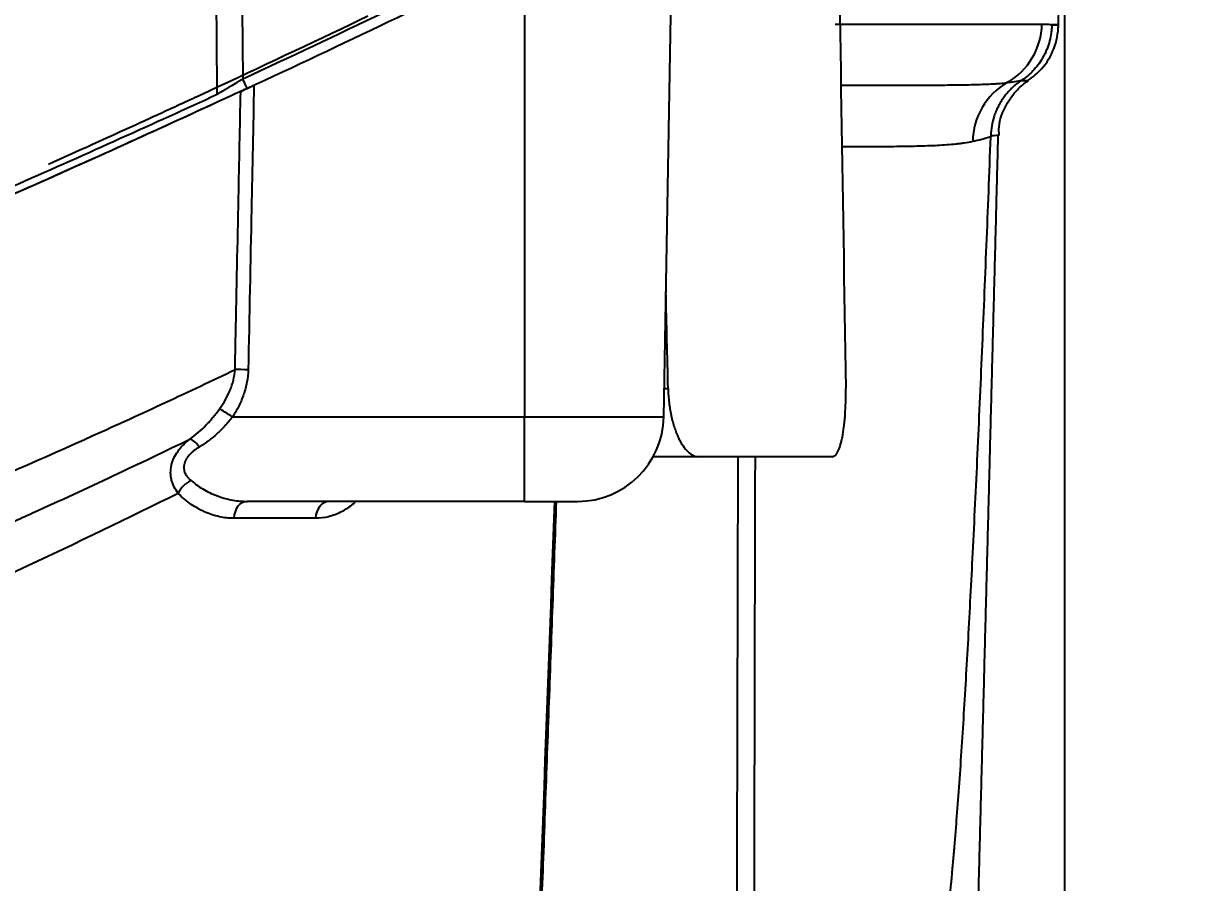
# Model space of a CAD drawing. Extents: x 86520 to 160660, y -2551 to 2752.
# Drawn here: x 88509.57 to 88543.96, y 1566.38 to 1591.36 of the extents above; entities that cross this region are included whole.
import ezdxf

# ---------------------------------------------------------------- set-up
doc = ezdxf.new("R2010")
doc.units = 0
doc.header["$LTSCALE"] = 10
doc.header["$MEASUREMENT"] = 0
doc.layers.get('DEFPOINTS').update_dxf_attribs({"linetype": 'CONTINUOUS'})
doc.layers.add('1', color=7, linetype='CONTINUOUS')
doc.dimstyles.new('경보기_스탈', dxfattribs={"dimtxt": 3.15, "dimasz": 2.5, "dimexe": 1, "dimexo": 1, "dimgap": 1, "dimtad": 1, "dimtoh": 1, "dimdec": 3, "dimzin": 1, "dimtxsty": 'STANDARD', "dimcen": 0, "dimclrd": 2, "dimclre": 2, "dimclrt": 4, "dimazin": 3, "dimtp": 0.1, "dimtm": 0.1, "dimtfac": 1, "dimtdec": 3, "dimtmove": 0, "dimatfit": 3})

# ---------------------------------------------------------------- blocks, each defined once
blk = doc.blocks.new('*D99')
at = {"layer": '1', "color": 1, "linetype": 'CONTINUOUS'}
for p, q in [((88506.677, 1673.889), (88631.642, 1673.889)), ((88626.642, 1563.462), (88626.642, 1658.889)), ((88513.52, 1548.462), (88631.642, 1548.462))]:
    blk.add_line(p, q, dxfattribs=at)
for points in [[(88624.142, 1658.889), (88629.142, 1658.889), (88626.642, 1673.889)], [(88624.142, 1563.462), (88629.142, 1563.462), (88626.642, 1548.462)]]:
    blk.add_solid(points, dxfattribs=at)
at = {"layer": 'DEFPOINTS', "color": 0, "linetype": 'CONTINUOUS'}
for p in [(88505.677, 1673.889), (88626.642, 1673.889), (88512.52, 1548.462)]:
    blk.add_point(p, dxfattribs=at)
at = {"layer": '1', "color": 2, "linetype": 'CONTINUOUS', "insert": (88616.142, 1613), "char_height": 6, "attachment_point": 5, "rotation": 90}
blk.add_mtext('{\\H2.5x;125}', dxfattribs=at)
blk = doc.blocks.new('*D457')
at = {"layer": '1', "color": 1, "linetype": 'CONTINUOUS'}
for p, q in [((88539.834, 1600.72), (88539.834, 1474)), ((88001.644, 1582), (88001.644, 1474)), ((88016.644, 1479), (88524.834, 1479))]:
    blk.add_line(p, q, dxfattribs=at)
for points in [[(88016.644, 1481.5), (88016.644, 1476.5), (88001.644, 1479)], [(88524.834, 1481.5), (88524.834, 1476.5), (88539.834, 1479)]]:
    blk.add_solid(points, dxfattribs=at)
at = {"layer": 'DEFPOINTS', "color": 0, "linetype": 'CONTINUOUS'}
for p in [(88539.834, 1601.72), (88001.644, 1583), (88539.834, 1479)]:
    blk.add_point(p, dxfattribs=at)
at = {"layer": '1', "color": 2, "linetype": 'CONTINUOUS', "insert": (88279.642, 1489.5), "char_height": 15, "attachment_point": 5}
blk.add_mtext('539', dxfattribs=at)

msp = doc.modelspace()

# ---------------------------------------------------------------- linework, layer by layer
at = {"layer": '1', "color": 7, "linetype": 'CONTINUOUS'}
for p, q in [((88528.1804, 1579.918), (88528.452, 1595.4793)), ((88524.1375, 1593.3416), (88524.1375, 1579.918)), ((88528.1948, 1580.7442), (88528.3088, 1580.7442)), ((88515.6438, 1579.918), (88524.1375, 1579.918)), ((88524.1375, 1577.4616), (88524.1375, 1579.918)), ((88524.1375, 1579.918), (88528.1804, 1579.918)), ((88529.2033, 1578.7616), (88527.8739, 1578.7616)), ((88533.077, 1578.7616), (88529.2033, 1578.7616)), ((88524.1375, 1577.4616), (88516.0727, 1577.4616)), ((88524.1375, 1577.4616), (88525.6808, 1577.4616))]:
    msp.add_line(p, q, dxfattribs=at)
msp.add_arc((88525.6808, 1579.9616), 2.5, 270, 359, dxfattribs=at)
for centre, major_axis, ratio, start_param, end_param in [((88352.4481, 1941.2933), (0, 387.7), 1, 3.5769133, 3.6003573), ((88352.4481, 1941.2881), (-388, 0), 1, 2.006117, 2.0295609), ((88537.1778, 1591.3789), (0, 2), 0.999695, 3.6615692, 4.694941), ((88515.9417, 1589.747), (-0.1265, 0.272), 0.007361, 3.1415927, 4.7282143), ((88539.1646, 1587.9076), (0.418, -1.9558), 0.999189, 3.4511138, 4.4932618), ((88516.0994, 1581.2816), (0.4999, -0.0101), 0.017449, 1.5711505, 2.4421891), ((88515.6438, 1579.9093), (0.4193, -0.2724), 0.014635, 1.5803056, 2.6840703), ((88514.682, 1578.8629), (0.2941, -0.4043), 0.225552, 1.8714811, 2.9970412), ((88514.4396, 1577.6861), (0.3549, 0.3522), 0.63688, 1.0070794, 2.1204306), ((88516.0727, 1576.9616), (0, 0.5), 0.774895, 0, 1.553343), ((88518.4611, 1576.9616), (0, 0.5), 0.806336, 0, 1.553343)]:
    msp.add_ellipse(centre, major_axis=major_axis, ratio=ratio, start_param=start_param, end_param=end_param, dxfattribs=at)
for points, degree in [([(88539.6579, 1591.2495), (88539.7468, 1596.3414), (88539.8356, 1601.4333)], 2), ([(88515.8578, 1600.4704), (88515.8858, 1596.8977), (88515.9137, 1593.3249), (88515.9417, 1589.7522)], 3), ([(88533.1951, 1598.149), (88533.2882, 1592.3474), (88533.3813, 1586.5458), (88533.4744, 1580.7442)], 3), ([(88537.6908, 1588.0664), (88537.5158, 1588.0098), (88537.341, 1587.9624), (88537.1662, 1587.9251)], 3), ([(88537.205, 1560.9607), (88537.5567, 1574.5316), (88537.9084, 1588.1024)], 2), ([(88528.3088, 1580.7442), (88528.2872, 1581.6836), (88528.2656, 1582.623), (88528.244, 1583.5624)], 3), ([(88530.4893, 1578.7616), (88528.4492, 1578.7616)], 1), ([(88530.2834, 1553.8272), (88530.3054, 1562.1386), (88530.3259, 1570.4501), (88530.3449, 1578.7616)], 3), ([(88530.8358, 1578.7616), (88530.8171, 1570.4545), (88530.7969, 1562.1473), (88530.7753, 1553.8402)], 3), ([(88524.1236, 1553.3448), (88524.4241, 1561.3835), (88524.7212, 1569.4224), (88525.0152, 1577.4614)], 3), ([(88524.1769, 1553.3349), (88524.6269, 1565.398), (88525.0649, 1577.4615)], 2), ([(88518.058, 1576.9704), (88517.2947, 1576.9704), (88516.5017, 1576.9704), (88515.6853, 1576.9704)], 3)]:
    msp.add_open_spline(points, degree=degree, dxfattribs=at)
for points, knots in [([(88515.1992, 1589.3044), (88515.1945, 1589.8938), (88515.1899, 1590.4832), (88515.1642, 1593.7388), (88515.1431, 1596.4049), (88515.1184, 1599.5375), (88515.1147, 1600.004), (88515.1111, 1600.4704)], [0, 0, 0, 0, 0.1583533, 0.1583533, 0.8746873, 0.8746873, 1, 1, 1, 1]), ([(88519.577, 1591.5743), (88518.207, 1590.9161), (88516.7553, 1590.2285), (88514.8327, 1589.334), (88514.4377, 1589.1511), (88513.6373, 1588.782), (88513.2318, 1588.5959), (88511.9993, 1588.0328), (88511.1563, 1587.6511), (88510.2919, 1587.2637)], [0, 0, 0, 0, 0.4958089, 0.4958089, 0.6218567, 0.6218567, 0.7479045, 0.7479045, 1, 1, 1, 1]), ([(88533.1688, 1591.3446), (88533.3653, 1591.3445), (88533.5407, 1591.3445), (88533.7734, 1591.3444), (88533.8458, 1591.3443), (88533.9807, 1591.3443), (88534.0431, 1591.3442), (88534.1288, 1591.3442), (88534.156, 1591.3442), (88534.2077, 1591.3442), (88534.2322, 1591.3442), (88534.3022, 1591.3441), (88534.3446, 1591.3441), (88534.4071, 1591.3441), (88534.4278, 1591.3441), (88534.4692, 1591.3441), (88534.5312, 1591.3441), (88534.7579, 1591.3441), (88534.9606, 1591.3441), (88535.2762, 1591.3441), (88535.4296, 1591.3441), (88535.8764, 1591.3441), (88536.1568, 1591.3441), (88536.6855, 1591.3441), (88536.934, 1591.3441), (88537.3987, 1591.3441), (88537.7233, 1591.3441), (88538.0114, 1591.344), (88538.1954, 1591.344), (88538.2833, 1591.344), (88538.7025, 1591.344), (88538.9723, 1591.344), (88539.1769, 1591.344)], [0, 0, 0, 0, 0.03125, 0.03125, 0.046875, 0.046875, 0.0625, 0.0625, 0.0703125, 0.0703125, 0.078125, 0.078125, 0.09375, 0.09375, 0.1015625, 0.1015625, 0.109375, 0.125, 0.1875, 0.1875, 0.25, 0.25, 0.375, 0.375, 0.5, 0.5, 0.625, 0.6875, 0.6875, 0.75, 0.75, 1, 1, 1, 1]), ([(88539.4654, 1591.3251), (88539.4647, 1591.2856), (88539.4624, 1591.2363), (88539.4582, 1591.1871), (88539.4569, 1591.1723), (88539.4564, 1591.1674), (88539.4554, 1591.1574), (88539.4528, 1591.1326), (88539.4498, 1591.1078), (88539.4363, 1591.0092), (88539.4054, 1590.8538), (88539.3564, 1590.7032), (88539.3201, 1590.6106), (88539.3125, 1590.5921), (88539.2968, 1590.5554), (88539.2887, 1590.5371), (88539.2635, 1590.4827), (88539.2456, 1590.4471), (88539.1893, 1590.3423), (88539.1062, 1590.2079), (88539.0077, 1590.0838), (88538.9278, 1589.9947), (88538.9001, 1589.9656), (88538.8434, 1589.9096), (88538.8143, 1589.8825), (88538.725, 1589.8042), (88538.6627, 1589.7557), (88538.5975, 1589.711)], [0, 0, 0, 0, 0.0625, 0.078125, 0.078125, 0.0859375, 0.0859375, 0.09375, 0.125, 0.125, 0.25, 0.375, 0.375, 0.40625, 0.40625, 0.4375, 0.4375, 0.5, 0.5, 0.625, 0.75, 0.75, 0.8125, 0.8125, 0.875, 0.875, 1, 1, 1, 1]), ([(88538.7641, 1589.7085), (88538.9192, 1589.8051), (88539.226, 1590.0586), (88539.564, 1590.6262), (88539.6508, 1591.0718), (88539.6572, 1591.3171)], [0, 0, 0, 0, 0.2780886, 0.6316607, 1, 1, 1, 1]), ([(88539.1769, 1591.344), (88539.2358, 1591.344), (88539.2893, 1591.3431), (88539.3855, 1591.3376), (88539.4282, 1591.3329), (88539.4654, 1591.3251)], [0, 0, 0, 0, 0.5, 0.5, 1, 1, 1, 1]), ([(88539.4651, 1591.3244), (88539.53, 1591.3249), (88539.5785, 1591.3247), (88539.6431, 1591.3243), (88539.6592, 1591.3241), (88539.6591, 1591.3238), (88539.5943, 1591.3236), (88539.4651, 1591.3244)], [0, 0, 0, 0, 0.25, 0.25, 0.5, 0.5, 1, 1, 1, 1]), ([(88515.1992, 1589.3044), (88515.2485, 1589.3342), (88515.302, 1589.3665), (88515.3877, 1589.4183), (88515.4173, 1589.4361), (88515.4629, 1589.4636), (88515.4783, 1589.4729), (88515.5096, 1589.4918), (88515.5255, 1589.5014), (88515.6053, 1589.5494), (88515.6706, 1589.5888), (88515.7709, 1589.6493), (88515.8048, 1589.6697), (88515.8731, 1589.7109), (88515.9074, 1589.7315), (88515.9417, 1589.7522)], [0, 0, 0, 0, 0.25, 0.25, 0.375, 0.375, 0.4375, 0.4375, 0.5, 0.5, 0.75, 0.75, 0.875, 0.875, 1, 1, 1, 1]), ([(88516.0682, 1589.475), (88516.0231, 1589.454), (88515.9781, 1589.4331), (88515.9053, 1589.3993), (88515.8776, 1589.3864), (88515.8502, 1589.3737)], [0, 0, 0, 0, 0.6170924, 0.6170924, 1, 1, 1, 1]), ([(88515.8817, 1589.3883), (88515.9065, 1589.3998), (88515.9337, 1589.4125), (88515.9778, 1589.4329), (88515.993, 1589.44), (88516.0166, 1589.451), (88516.0246, 1589.4547), (88516.0409, 1589.4623), (88516.0492, 1589.4661), (88516.0907, 1589.4855), (88516.1249, 1589.5014), (88516.1776, 1589.5258), (88516.1954, 1589.5341), (88516.2312, 1589.5508), (88516.2491, 1589.5592), (88516.2671, 1589.5676)], [0, 0, 0, 0, 0.25, 0.25, 0.375, 0.375, 0.4375, 0.4375, 0.5, 0.5, 0.75, 0.75, 0.875, 0.875, 1, 1, 1, 1]), ([(88516.2671, 1589.5676), (88516.2428, 1588.3639), (88516.2184, 1587.1603), (88516.1625, 1584.4013), (88516.1309, 1582.8458), (88516.0994, 1581.2903)], [0, 0, 0, 0, 0.4362357, 0.4362357, 1, 1, 1, 1]), ([(88533.32, 1589.5679), (88533.3313, 1589.5679), (88533.3845, 1589.5682), (88533.5195, 1589.5683), (88533.6809, 1589.5673), (88533.801, 1589.567), (88533.881, 1589.567), (88533.9209, 1589.567), (88534.1185, 1589.567), (88534.2722, 1589.567), (88534.7202, 1589.5672), (88535.0017, 1589.5675), (88535.5333, 1589.5685), (88535.7834, 1589.5691), (88536.2537, 1589.5714), (88536.4739, 1589.5731), (88536.8855, 1589.5783), (88537.0769, 1589.5818), (88537.4325, 1589.5916), (88537.5965, 1589.598), (88537.7665, 1589.6074), (88537.7852, 1589.6085), (88537.8221, 1589.6107), (88537.8404, 1589.6118), (88537.8948, 1589.6154), (88537.9306, 1589.6182), (88538.0363, 1589.6272), (88538.1048, 1589.6345), (88538.1712, 1589.6433)], [0, 0, 0, 0, 0.0046972, 0.0221587, 0.0570816, 0.0745431, 0.0745431, 0.0920045, 0.0920045, 0.1618503, 0.1618503, 0.3015419, 0.3015419, 0.4412335, 0.4412335, 0.5809252, 0.5809252, 0.7206168, 0.7206168, 0.8603084, 0.8603084, 0.8777698, 0.8777698, 0.8952313, 0.8952313, 0.9301542, 0.9301542, 1, 1, 1, 1]), ([(88538.5857, 1589.7033), (88538.5765, 1589.6976), (88538.5663, 1589.6911), (88538.5429, 1589.6758), (88538.5298, 1589.667), (88538.4995, 1589.6457), (88538.4824, 1589.6333), (88538.4522, 1589.6103), (88538.4413, 1589.6019), (88538.4185, 1589.5837), (88538.4065, 1589.5738), (88538.3686, 1589.542), (88538.3409, 1589.5177), (88538.304, 1589.4828), (88538.2965, 1589.4756), (88538.2815, 1589.461), (88538.274, 1589.4536), (88538.2514, 1589.4308), (88538.2211, 1589.3992), (88538.1908, 1589.3654), (88538.1607, 1589.3307), (88538.1457, 1589.3127), (88538.1015, 1589.2579), (88538.0733, 1589.2201), (88538.0195, 1589.1425), (88537.9938, 1589.1026), (88537.9454, 1589.0208), (88537.9225, 1588.9789), (88537.8797, 1588.8932), (88537.8598, 1588.8493), (88537.8321, 1588.7821), (88537.8232, 1588.7594), (88537.8064, 1588.7137), (88537.7984, 1588.6908), (88537.7605, 1588.5756), (88537.7372, 1588.482), (88537.7041, 1588.292), (88537.6944, 1588.1956), (88537.6918, 1588.0978)], [0, 0, 0, 0, 0.0625, 0.0625, 0.125, 0.125, 0.1875, 0.1875, 0.21875, 0.21875, 0.25, 0.25, 0.3125, 0.3125, 0.328125, 0.328125, 0.34375, 0.34375, 0.375, 0.40625, 0.40625, 0.4375, 0.4375, 0.5, 0.5, 0.5625, 0.5625, 0.625, 0.625, 0.6875, 0.6875, 0.71875, 0.71875, 0.75, 0.75, 0.875, 0.875, 1, 1, 1, 1]), ([(88537.9385, 1588.1034), (88537.9282, 1588.188), (88537.9156, 1588.496), (88538.1035, 1588.9714), (88538.4203, 1589.419), (88538.6622, 1589.618), (88538.7763, 1589.6937)], [0, 0, 0, 0, 0.1328709, 0.4914832, 0.7810715, 1, 1, 1, 1]), ([(88538.1712, 1589.6433), (88538.2476, 1589.6533), (88538.3214, 1589.6644), (88538.4635, 1589.6874), (88538.5319, 1589.6993), (88538.5975, 1589.711)], [0, 0, 0, 0, 0.5, 0.5, 1, 1, 1, 1]), ([(88538.5975, 1589.711), (88538.5968, 1589.7106), (88538.5962, 1589.7101), (88538.5952, 1589.7094), (88538.5948, 1589.7092), (88538.5936, 1589.7084), (88538.593, 1589.708), (88538.5913, 1589.7069), (88538.5905, 1589.7063), (88538.5881, 1589.7048), (88538.5868, 1589.704), (88538.5857, 1589.7033)], [0, 0, 0, 0, 0.0625, 0.0625, 0.125, 0.125, 0.25, 0.25, 0.5, 0.5, 1, 1, 1, 1]), ([(88538.5857, 1589.7033), (88538.6513, 1589.7036), (88538.7006, 1589.7039), (88538.7666, 1589.7044), (88538.7833, 1589.7046), (88538.7836, 1589.7048), (88538.7836, 1589.7048), (88538.7836, 1589.7048)], [0, 0, 0, 0, 0.4992483, 0.4992483, 0.9984966, 0.9984966, 1, 1, 1, 1]), ([(88457.3764, 1568.0624), (88458.7684, 1568.4522), (88460.1517, 1568.8479), (88462.9013, 1569.6509), (88464.2677, 1570.0581), (88466.9839, 1570.8837), (88469.6836, 1571.7204), (88473.6845, 1573.008), (88476.3197, 1573.8874), (88478.9389, 1574.7769), (88480.2406, 1575.2267), (88482.181, 1575.9087), (88482.8259, 1576.1372), (88483.6294, 1576.4244), (88483.79, 1576.4819), (88484.1109, 1576.597), (88484.2712, 1576.6547), (88484.7511, 1576.8276), (88485.0699, 1576.9429), (88486.6579, 1577.5198), (88487.9096, 1577.982), (88490.3767, 1578.907), (88492.8075, 1579.8326), (88496.3468, 1581.2205), (88498.6359, 1582.1437), (88500.8899, 1583.0648), (88501.9993, 1583.5243), (88504.1828, 1584.4402), (88505.257, 1584.8966), (88506.5772, 1585.4644), (88506.8401, 1585.5778), (88507.2328, 1585.7477), (88507.3635, 1585.8044), (88507.624, 1585.9174), (88508.2733, 1586.1996), (88508.9131, 1586.4798), (88510.4307, 1587.1481), (88511.4182, 1587.5882), (88513.345, 1588.4559), (88514.2843, 1588.8836), (88515.1992, 1589.3044)], [0, 0, 0, 0, 0.0625, 0.0625, 0.125, 0.125, 0.1875, 0.25, 0.3125, 0.3125, 0.375, 0.375, 0.40625, 0.40625, 0.4140625, 0.4140625, 0.421875, 0.421875, 0.4375, 0.4375, 0.5, 0.5, 0.5625, 0.625, 0.6875, 0.6875, 0.75, 0.75, 0.8125, 0.8125, 0.828125, 0.828125, 0.8359375, 0.8359375, 0.84375, 0.875, 0.875, 0.9375, 0.9375, 1, 1, 1, 1]), ([(88515.8817, 1589.3883), (88515.137, 1589.0425), (88514.377, 1588.6923), (88512.8267, 1587.9845), (88512.0365, 1587.6268), (88509.6208, 1586.5433), (88507.9507, 1585.8074), (88505.3559, 1584.6873), (88504.4761, 1584.3113), (88502.6871, 1583.5547), (88501.778, 1583.1741), (88499.93, 1582.4092), (88498.9912, 1582.0247), (88497.5601, 1581.4454), (88496.8388, 1581.155), (88496.1088, 1580.8638), (88495.7423, 1580.718), (88495.6199, 1580.6694), (88495.3748, 1580.5722), (88491.3266, 1578.9689), (88487.1274, 1577.3849), (88480.806, 1575.1279), (88478.6634, 1574.3835), (88475.3959, 1573.2811), (88474.2979, 1572.916), (88472.6373, 1572.3723), (88471.8037, 1572.1014), (88470.9651, 1571.832), (88470.5449, 1571.6975), (88470.4047, 1571.6528), (88470.1241, 1571.5634), (88469.9838, 1571.5187), (88469.8434, 1571.4742)], [0, 0, 0, 0, 0.0625, 0.0625, 0.125, 0.125, 0.25, 0.25, 0.3125, 0.3125, 0.375, 0.375, 0.4375, 0.4375, 0.46875, 0.484375, 0.484375, 0.4921875, 0.4921875, 0.5, 0.75, 0.75, 0.875, 0.875, 0.9375, 0.9375, 0.96875, 0.984375, 0.984375, 0.9921875, 0.9921875, 1, 1, 1, 1]), ([(88515.717, 1581.295), (88515.7237, 1581.6282), (88515.7305, 1581.9614), (88515.7645, 1583.6275), (88515.7916, 1584.9603), (88515.8397, 1587.3249), (88515.8607, 1588.3566), (88515.8817, 1589.3883)], [0, 0, 0, 0, 0.1235145, 0.1235145, 0.6175725, 0.6175725, 1, 1, 1, 1]), ([(88515.1011, 1589.0268), (88514.1888, 1588.6056), (88513.2523, 1588.1774), (88511.331, 1587.3088), (88510.3463, 1586.8683), (88508.8332, 1586.1994), (88508.3228, 1585.975), (88507.6773, 1585.6929), (88507.5478, 1585.6364), (88507.2881, 1585.5233), (88507.1578, 1585.4666), (88506.7663, 1585.2965), (88506.5042, 1585.183), (88505.1878, 1584.6147), (88504.1169, 1584.1579), (88501.94, 1583.2412), (88500.8339, 1582.7813), (88498.5868, 1581.8594), (88496.3047, 1580.9356), (88492.7763, 1579.5466), (88490.3531, 1578.6203), (88487.8938, 1577.6946), (88486.646, 1577.2321), (88485.0631, 1576.6549), (88484.7453, 1576.5395), (88484.2669, 1576.3664), (88484.1071, 1576.3087), (88483.7872, 1576.1935), (88482.9869, 1575.9058), (88482.1834, 1575.6199), (88480.2491, 1574.9375), (88478.9516, 1574.4874), (88476.3407, 1573.5973), (88473.714, 1572.7173), (88469.7258, 1571.4289), (88467.0347, 1570.5915), (88464.3271, 1569.7654), (88462.965, 1569.3579), (88460.2241, 1568.5544), (88458.8452, 1568.1584), (88457.4576, 1567.7683)], [0, 0, 0, 0, 0.0625, 0.0625, 0.125, 0.125, 0.15625, 0.15625, 0.1640625, 0.1640625, 0.171875, 0.171875, 0.1875, 0.1875, 0.25, 0.25, 0.3125, 0.3125, 0.375, 0.4375, 0.5, 0.5, 0.5625, 0.5625, 0.578125, 0.578125, 0.5859375, 0.5859375, 0.59375, 0.625, 0.625, 0.6875, 0.6875, 0.75, 0.8125, 0.875, 0.875, 0.9375, 0.9375, 1, 1, 1, 1]), ([(88537.1695, 1575.9681), (88537.1929, 1576.4355), (88537.216, 1576.9086), (88537.2619, 1577.8653), (88537.2845, 1578.3488), (88537.3519, 1579.8137), (88537.3959, 1580.8094), (88537.4825, 1582.8327), (88537.525, 1583.8604), (88537.6088, 1585.9436), (88537.6501, 1586.999), (88537.6908, 1588.0664)], [0, 0, 0, 0, 0.125, 0.125, 0.25, 0.25, 0.5, 0.5, 0.75, 0.75, 1, 1, 1, 1]), ([(88537.6918, 1588.0978), (88537.6916, 1588.092), (88537.6915, 1588.0865), (88537.6911, 1588.076), (88537.6909, 1588.071), (88537.6908, 1588.0664)], [0, 0, 0, 0, 0.5, 0.5, 1, 1, 1, 1]), ([(88537.9084, 1588.1025), (88537.9085, 1588.1025), (88537.9085, 1588.1024), (88537.9069, 1588.1013), (88537.8346, 1588.0998), (88537.6918, 1588.0978)], [0, 0, 0, 0, 0.0289281, 0.0289281, 1, 1, 1, 1]), ([(88537.1662, 1587.9251), (88537.0845, 1587.9076), (88537.0028, 1587.893), (88536.8803, 1587.8749), (88536.8395, 1587.8694), (88536.7782, 1587.8622), (88536.7578, 1587.8599), (88536.7166, 1587.8555), (88536.5298, 1587.836), (88536.3309, 1587.8218), (88535.9551, 1587.802), (88535.7562, 1587.795), (88535.3333, 1587.7847), (88535.1094, 1587.7813), (88534.6337, 1587.7768), (88534.3819, 1587.7755), (88533.8764, 1587.7737), (88533.6258, 1587.7731), (88533.362, 1587.7729)], [0, 0, 0, 0, 0.0848626, 0.0848626, 0.1272939, 0.1272939, 0.1485096, 0.1485096, 0.1697252, 0.3394505, 0.3394505, 0.5091757, 0.5091757, 0.678901, 0.678901, 0.8486262, 0.8486262, 1, 1, 1, 1]), ([(88474.8313, 1566.8098), (88476.8556, 1567.296), (88478.8414, 1567.8048), (88482.7382, 1568.8628), (88484.6492, 1569.412), (88488.3983, 1570.546), (88490.2364, 1571.1309), (88492.9401, 1572.0319), (88493.8324, 1572.3362), (88495.5995, 1572.9523), (88496.4742, 1573.264), (88497.7732, 1573.7368), (88498.2041, 1573.8953), (88499.0614, 1574.2138), (88499.4866, 1574.3735), (88500.7524, 1574.8534), (88501.5828, 1575.1747), (88503.2176, 1575.8191), (88504.0219, 1576.1422), (88505.6048, 1576.7891), (88506.3832, 1577.1128), (88508.6795, 1578.084), (88510.1585, 1578.7314), (88512.3003, 1579.6976), (88513.0015, 1580.0188), (88514.3784, 1580.659), (88515.0541, 1580.9778), (88515.717, 1581.295)], [0, 0, 0, 0, 0.125, 0.125, 0.25, 0.25, 0.375, 0.375, 0.4375, 0.4375, 0.5, 0.5, 0.53125, 0.53125, 0.5625, 0.5625, 0.625, 0.625, 0.6875, 0.6875, 0.75, 0.75, 0.875, 0.875, 0.9375, 0.9375, 1, 1, 1, 1]), ([(88515.2694, 1580.1564), (88515.3299, 1580.2405), (88515.3858, 1580.3271), (88515.487, 1580.5057), (88515.5324, 1580.5978), (88515.5913, 1580.7407), (88515.6093, 1580.7892), (88515.6338, 1580.8633), (88515.6415, 1580.8881), (88515.656, 1580.938), (88515.6627, 1580.963), (88515.6936, 1581.0887), (88515.7102, 1581.1908), (88515.717, 1581.295)], [0, 0, 0, 0, 0.25, 0.25, 0.5, 0.5, 0.625, 0.625, 0.6875, 0.6875, 0.75, 0.75, 1, 1, 1, 1]), ([(88516.0994, 1581.2903), (88516.0969, 1581.1672), (88516.0837, 1581.0457), (88516.0498, 1580.8655), (88516.0362, 1580.8057), (88516.0044, 1580.6869), (88515.9864, 1580.6285), (88515.9268, 1580.4557), (88515.8794, 1580.344), (88515.7714, 1580.1266), (88515.7107, 1580.0209), (88515.6438, 1579.918)], [0, 0, 0, 0, 0.25, 0.25, 0.375, 0.375, 0.5, 0.5, 0.75, 0.75, 1, 1, 1, 1]), ([(88528.3088, 1580.7442), (88528.3104, 1580.6754), (88528.3136, 1580.6074), (88528.3228, 1580.4728), (88528.335, 1580.3396), (88528.3531, 1580.2092), (88528.3662, 1580.1286), (88528.3689, 1580.1125), (88528.3745, 1580.0806), (88528.3832, 1580.0331), (88528.3925, 1579.9866), (88528.4121, 1579.8949), (88528.4406, 1579.7764), (88528.4738, 1579.6647), (88528.5004, 1579.5836), (88528.5096, 1579.5569), (88528.5283, 1579.5051), (88528.5379, 1579.4797), (88528.5672, 1579.4057), (88528.6079, 1579.3119), (88528.6517, 1579.2276), (88528.6857, 1579.168), (88528.6973, 1579.1488), (88528.7206, 1579.1114), (88528.7324, 1579.0935), (88528.7919, 1579.0074), (88528.8411, 1578.9499), (88528.917, 1578.88), (88528.9426, 1578.8594), (88528.9946, 1578.8238), (88529.0207, 1578.8091), (88529.0988, 1578.7736), (88529.151, 1578.7616), (88529.2033, 1578.7616)], [0, 0, 0, 0, 0.0625, 0.0625, 0.125, 0.1875, 0.1875, 0.203125, 0.203125, 0.21875, 0.25, 0.25, 0.3125, 0.375, 0.375, 0.40625, 0.40625, 0.4375, 0.4375, 0.5, 0.5625, 0.5625, 0.59375, 0.59375, 0.625, 0.625, 0.75, 0.75, 0.8125, 0.8125, 0.875, 0.875, 1, 1, 1, 1]), ([(88533.077, 1578.7616), (88533.1068, 1578.7616), (88533.1355, 1578.7741), (88533.1772, 1578.8107), (88533.1909, 1578.826), (88533.211, 1578.8535), (88533.2176, 1578.8635), (88533.2308, 1578.885), (88533.2373, 1578.8964), (88533.2691, 1578.9573), (88533.2928, 1579.017), (88533.3258, 1579.1231), (88533.3364, 1579.1612), (88533.349, 1579.2125), (88533.3516, 1579.2229), (88533.3565, 1579.244), (88533.3638, 1579.2761), (88533.3707, 1579.3094), (88533.3932, 1579.4231), (88533.4089, 1579.5225), (88533.4257, 1579.6575), (88533.4289, 1579.685), (88533.4335, 1579.7272), (88533.435, 1579.7414), (88533.4379, 1579.7699), (88533.445, 1579.8416), (88533.451, 1579.9152), (88533.4636, 1580.0953), (88533.4695, 1580.2202), (88533.4735, 1580.3825), (88533.4742, 1580.4151), (88533.4751, 1580.4805), (88533.4754, 1580.5132), (88533.4758, 1580.6118), (88533.4754, 1580.6778), (88533.4744, 1580.7442)], [0, 0, 0, 0, 0.125, 0.125, 0.1875, 0.1875, 0.21875, 0.21875, 0.25, 0.25, 0.375, 0.375, 0.4375, 0.4375, 0.453125, 0.453125, 0.46875, 0.5, 0.5, 0.625, 0.625, 0.65625, 0.65625, 0.671875, 0.671875, 0.6875, 0.75, 0.75, 0.875, 0.875, 0.90625, 0.90625, 0.9375, 0.9375, 1, 1, 1, 1]), ([(88514.4041, 1579.2726), (88514.5741, 1579.3924), (88514.7291, 1579.5277), (88514.9439, 1579.7502), (88515.0125, 1579.8276), (88515.1117, 1579.948), (88515.1441, 1579.9889), (88515.2078, 1580.0719), (88515.2389, 1580.114), (88515.2694, 1580.1564)], [0, 0, 0, 0, 0.5, 0.5, 0.75, 0.75, 0.875, 0.875, 1, 1, 1, 1]), ([(88515.6438, 1579.918), (88515.6097, 1579.8742), (88515.5747, 1579.831), (88515.5033, 1579.7463), (88515.467, 1579.7049), (88515.3559, 1579.5837), (88515.2792, 1579.5067), (88515.0397, 1579.2882), (88514.8679, 1579.1587), (88514.682, 1579.046)], [0, 0, 0, 0, 0.125, 0.125, 0.25, 0.25, 0.5, 0.5, 1, 1, 1, 1]), ([(88493.916, 1570.7032), (88494.8803, 1571.0432), (88495.8336, 1571.3893), (88497.2447, 1571.9143), (88497.712, 1572.0903), (88498.64, 1572.4436), (88499.1007, 1572.6209), (88500.4719, 1573.1542), (88501.3716, 1573.5118), (88503.1429, 1574.2301), (88504.0144, 1574.5908), (88505.3007, 1575.1337), (88505.7257, 1575.3147), (88506.5677, 1575.677), (88507.402, 1576.0394), (88508.4254, 1576.4921), (88509.0308, 1576.7636), (88509.4325, 1576.9445), (88509.6324, 1577.0349), (88510.6266, 1577.4866), (88511.4052, 1577.8466), (88512.9294, 1578.5628), (88513.6749, 1578.9189), (88514.4041, 1579.2726)], [0, 0, 0, 0, 0.125, 0.125, 0.1875, 0.1875, 0.25, 0.25, 0.375, 0.375, 0.5, 0.5, 0.5625, 0.5625, 0.625, 0.6875, 0.71875, 0.71875, 0.75, 0.75, 0.875, 0.875, 1, 1, 1, 1]), ([(88514.0629, 1577.6949), (88514.0193, 1577.7536), (88513.9811, 1577.8149), (88513.9412, 1577.8954), (88513.9336, 1577.9117), (88513.9192, 1577.9446), (88513.9124, 1577.9613), (88513.8934, 1578.0117), (88513.8718, 1578.0798), (88513.8579, 1578.15), (88513.8505, 1578.2035), (88513.8486, 1578.2214), (88513.8458, 1578.2576), (88513.8449, 1578.2757), (88513.8433, 1578.3661), (88513.8506, 1578.4386), (88513.8706, 1578.5293), (88513.8751, 1578.5474), (88513.8854, 1578.5837), (88513.891, 1578.6018), (88513.9095, 1578.6556), (88513.9238, 1578.6908), (88513.9723, 1578.7948), (88514.0121, 1578.8617), (88514.0704, 1578.9425), (88514.0825, 1578.9585), (88514.1075, 1578.9901), (88514.1461, 1579.0369), (88514.1876, 1579.0815), (88514.2743, 1579.1679), (88514.337, 1579.222), (88514.4041, 1579.2726)], [0, 0, 0, 0, 0.125, 0.125, 0.15625, 0.15625, 0.1875, 0.1875, 0.25, 0.3125, 0.3125, 0.34375, 0.34375, 0.375, 0.375, 0.5, 0.5, 0.53125, 0.53125, 0.5625, 0.5625, 0.625, 0.625, 0.75, 0.75, 0.78125, 0.78125, 0.8125, 0.875, 0.875, 1, 1, 1, 1]), ([(88514.682, 1579.046), (88514.6316, 1579.0155), (88514.5833, 1578.9829), (88514.5149, 1578.9302), (88514.4928, 1578.912), (88514.4607, 1578.8836), (88514.4502, 1578.874), (88514.4296, 1578.8543), (88514.4195, 1578.8442), (88514.3705, 1578.7933), (88514.3359, 1578.7504), (88514.293, 1578.6821), (88514.2802, 1578.6585), (88514.2586, 1578.6107), (88514.2497, 1578.5864), (88514.2363, 1578.538), (88514.2318, 1578.5139), (88514.2283, 1578.4778), (88514.2277, 1578.4657), (88514.2276, 1578.4417), (88514.228, 1578.4297), (88514.2311, 1578.3942), (88514.2353, 1578.3709), (88514.2474, 1578.326), (88514.2553, 1578.3044), (88514.2743, 1578.2625), (88514.2854, 1578.2422), (88514.3041, 1578.2127), (88514.3108, 1578.203), (88514.3245, 1578.1841), (88514.3317, 1578.1749), (88514.3688, 1578.1296), (88514.4026, 1578.0964), (88514.4396, 1578.0654)], [0, 0, 0, 0, 0.125, 0.125, 0.1875, 0.1875, 0.21875, 0.21875, 0.25, 0.25, 0.375, 0.375, 0.4375, 0.4375, 0.5, 0.5, 0.5625, 0.5625, 0.59375, 0.59375, 0.625, 0.625, 0.6875, 0.6875, 0.75, 0.75, 0.8125, 0.8125, 0.84375, 0.84375, 0.875, 0.875, 1, 1, 1, 1]), ([(88514.4396, 1578.0654), (88514.5017, 1578.0132), (88514.565, 1577.9651), (88514.6936, 1577.8758), (88514.759, 1577.8348), (88514.8915, 1577.7593), (88514.9588, 1577.7249), (88515.0609, 1577.6779), (88515.0952, 1577.6631), (88515.1642, 1577.635), (88515.1987, 1577.6218), (88515.3715, 1577.5598), (88515.5107, 1577.5232), (88515.7905, 1577.4741), (88515.9312, 1577.4616), (88516.0727, 1577.4616)], [0, 0, 0, 0, 0.125, 0.125, 0.25, 0.25, 0.375, 0.375, 0.4375, 0.4375, 0.5, 0.5, 0.75, 0.75, 1, 1, 1, 1]), ([(88514.0629, 1577.6949), (88512.6227, 1576.978), (88511.1171, 1576.2504), (88509.3482, 1575.4254), (88509.1506, 1575.3337), (88508.7536, 1575.1501), (88508.1551, 1574.8747), (88507.1433, 1574.4152), (88506.3184, 1574.0475), (88505.4859, 1573.68), (88505.0657, 1573.4963), (88504.2178, 1573.1292), (88503.7903, 1572.946), (88502.9284, 1572.5803), (88502.494, 1572.3976), (88501.1801, 1571.8509), (88500.2899, 1571.4877), (88499.1593, 1571.0362), (88498.9322, 1570.9461), (88498.4764, 1570.766), (88498.2477, 1570.6758), (88497.5588, 1570.4062), (88497.0961, 1570.2274), (88495.699, 1569.6956), (88494.7553, 1569.3471), (88493.8024, 1569.0086)], [0, 0, 0, 0, 0.25, 0.25, 0.28125, 0.28125, 0.3125, 0.375, 0.4375, 0.4375, 0.5, 0.5, 0.5625, 0.5625, 0.625, 0.625, 0.75, 0.75, 0.78125, 0.78125, 0.8125, 0.8125, 0.875, 0.875, 1, 1, 1, 1]), ([(88515.6853, 1576.9704), (88515.5437, 1576.9704), (88515.4031, 1576.9855), (88515.1237, 1577.0451), (88514.985, 1577.0895), (88514.8128, 1577.1644), (88514.7785, 1577.1804), (88514.7099, 1577.2143), (88514.6758, 1577.2323), (88514.5744, 1577.2888), (88514.5078, 1577.3302), (88514.3767, 1577.4207), (88514.3123, 1577.4698), (88514.1858, 1577.576), (88514.1237, 1577.6332), (88514.0629, 1577.6949)], [0, 0, 0, 0, 0.25, 0.25, 0.5, 0.5, 0.5625, 0.5625, 0.625, 0.625, 0.75, 0.75, 0.875, 0.875, 1, 1, 1, 1]), ([(88519.197, 1577.4283), (88519.184, 1577.4167), (88519.171, 1577.4053), (88519.1019, 1577.3467), (88519.0447, 1577.3033), (88518.9572, 1577.2441), (88518.9277, 1577.2254), (88518.883, 1577.1987), (88518.8681, 1577.19), (88518.838, 1577.1732), (88518.8229, 1577.1651), (88518.7472, 1577.1256), (88518.6861, 1577.0983), (88518.563, 1577.0516), (88518.501, 1577.0322), (88518.3136, 1576.9859), (88518.1867, 1576.9704), (88518.058, 1576.9704)], [0, 0, 0, 0, 0.0375747, 0.0375747, 0.1979789, 0.1979789, 0.278181, 0.278181, 0.3182821, 0.3182821, 0.3583831, 0.3583831, 0.5187873, 0.5187873, 0.6791916, 0.6791916, 1, 1, 1, 1]), ([(88535.9714, 1561.7417), (88536.029, 1562.0869), (88536.0856, 1562.4579), (88536.1967, 1563.2532), (88536.2512, 1563.6774), (88536.3582, 1564.5801), (88536.4108, 1565.0585), (88536.4883, 1565.8173), (88536.5267, 1566.2069), (88536.5647, 1566.612), (88536.5835, 1566.8172), (88536.5898, 1566.886), (88536.6024, 1567.0245), (88536.6086, 1567.0948), (88536.618, 1567.2018), (88536.6211, 1567.2377), (88536.6274, 1567.3099), (88536.6368, 1567.4188), (88536.6585, 1567.677), (88536.6769, 1567.9054), (88536.7136, 1568.3709), (88536.7378, 1568.6929), (88536.7857, 1569.3582), (88536.8094, 1569.7013), (88536.8563, 1570.4068), (88536.8795, 1570.7691), (88536.9255, 1571.5112), (88536.9483, 1571.8909), (88536.9935, 1572.6664), (88537.0159, 1573.0622), (88537.0826, 1574.2715), (88537.1263, 1575.1072), (88537.1695, 1575.9681)], [0, 0, 0, 0, 0.125, 0.125, 0.25, 0.25, 0.375, 0.375, 0.4375, 0.46875, 0.46875, 0.484375, 0.484375, 0.5, 0.5, 0.5078125, 0.5078125, 0.515625, 0.53125, 0.5625, 0.5625, 0.625, 0.625, 0.6875, 0.6875, 0.75, 0.75, 0.8125, 0.8125, 0.875, 0.875, 1, 1, 1, 1])]:
    msp.add_open_spline(points, degree=3, knots=knots, dxfattribs=at)

# ---------------------------------------------------------------- dimensions: what is measured, and where the dimension line sits
dim = msp.add_linear_dim(base=(88626.6417, 1673.8892), p1=(88512.5202, 1548.4616), p2=(88505.6767, 1673.8892), angle=90, text='{\\H2.5x;125}', dimstyle='경보기_스탈', override={"dimtxt": 6, "dimasz": 15, "dimexe": 5, "dimgap": 3, "dimtoh": 0, "dimzin": 9, "dimclrd": 1, "dimclre": 1, "dimclrt": 2, "dimfxl": 0.3}, dxfattribs=at)
dim.commit()
dim.dimension.update_dxf_attribs({"geometry": '*D99', "text_midpoint": (88626.6417, 1613), "dimtype": 160})
dim = msp.add_linear_dim(base=(88539.8342, 1479), p1=(88001.6439, 1583.0001), p2=(88539.8342, 1601.72), text='539', dimstyle='경보기_스탈', override={"dimtxt": 15, "dimasz": 15, "dimexe": 5, "dimgap": 3, "dimtoh": 0, "dimzin": 9, "dimclrd": 1, "dimclre": 1, "dimclrt": 2, "dimfxl": 0.3}, dxfattribs=at)
dim.commit()
dim.dimension.update_dxf_attribs({"geometry": '*D457', "text_midpoint": (88279.6417, 1479), "dimtype": 160})

doc.saveas('drawing.dxf')
